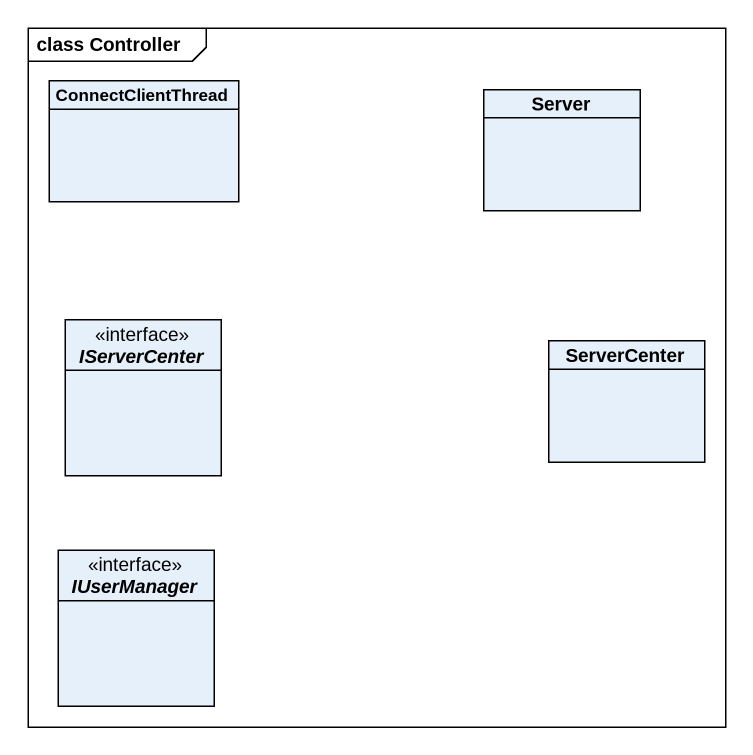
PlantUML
@startuml
mainframe class Controller
hide circle
hide empty members
class ConnectClientThread
class Server
interface IServerCenter
class ServerCenter
interface IUserManager
@enduml
